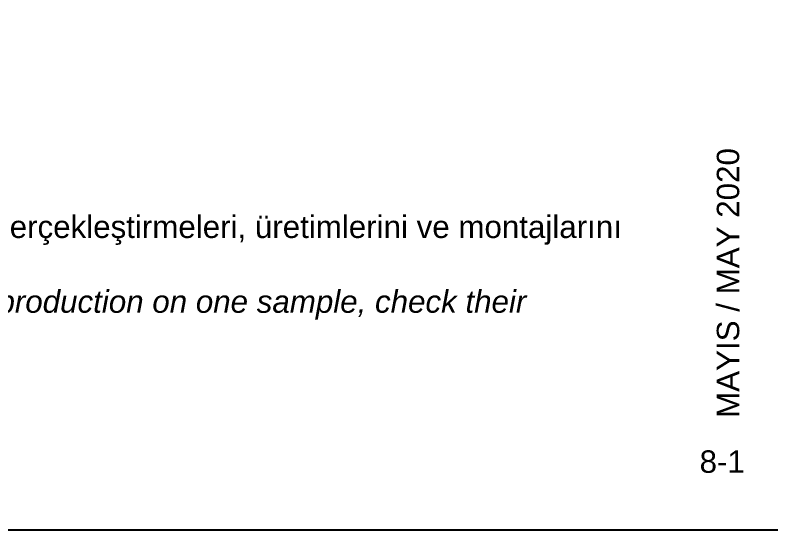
# Model space of a CAD drawing. Header units: millimetres. Extents: x 221 to 2771, y 196 to 840.
# Drawn here: x 601.4 to 668.9, y 542.6 to 588.5 of the extents above; entities that cross this region are included whole.
import ezdxf

# ---------------------------------------------------------------- set-up
doc = ezdxf.new("R2010")
doc.units = ezdxf.units.MM
doc.layers.add('antet_k', color=7, linetype='Continuous')
doc.styles.get("Standard").update_dxf_attribs({"font": 'arial.ttf'})

# ---------------------------------------------------------------- blocks, each defined once
blk = doc.blocks.new('S1.A')
at = {"color": 252}
blk.add_lwpolyline([(2269.172, -494.126), (2269.172, -791.126), (2479.168, -791.126), (2479.168, -494.126)], close=True, dxfattribs=at)
blk = doc.blocks.new('S50_SYF1')
at = {"layer": 'antet_k', "color": 0}
blk.add_blockref('S1.A', (-1500.922, 2845.514), dxfattribs=at)

msp = doc.modelspace()

# ---------------------------------------------------------------- block references
msp.add_blockref('S50_SYF1', (-306.931, -1511.773))

# ---------------------------------------------------------------- texts
at = {"insert": (664.026, 552.601), "char_height": 2, "width": 44.87301, "attachment_point": 1, "rotation": 90}
msp.add_mtext('{\\fArial Unicode MS|b0|i0|c0|p34;{\\C7;MAYIS / MAY 2020}}', dxfattribs=at)
at = {"color": 7, "transparency": 33554687, "insert": (476.316, 570.647), "char_height": 2, "width": 180.5218, "attachment_point": 1}
msp.add_mtext('{\\fArial|b0|i0|c1|p0;{\\C256;NOT: " Yukarıdaki işlemleri ilk defa yapacak üreticilerin, önce 1 adet numune üzerinden üretimlerini gerçekleştirmeleri, üretimlerini ve montajlarını kontrol etmeleri gereklidir"\\P\\fArial|b0|i1|c1|p0;NOTE: "Manufacturers who will do the above operations for the first time need to first carry out their production on one sample, check their production and assembly"}}', dxfattribs=at)
at = {"insert": (666.529, 549.705), "char_height": 2, "width": 4.43689, "attachment_point": 3}
msp.add_mtext('{\\fArial Unicode MS|b0|i0|c0|p0;\\C7;8-1}', dxfattribs=at)

doc.saveas('drawing.dxf')
